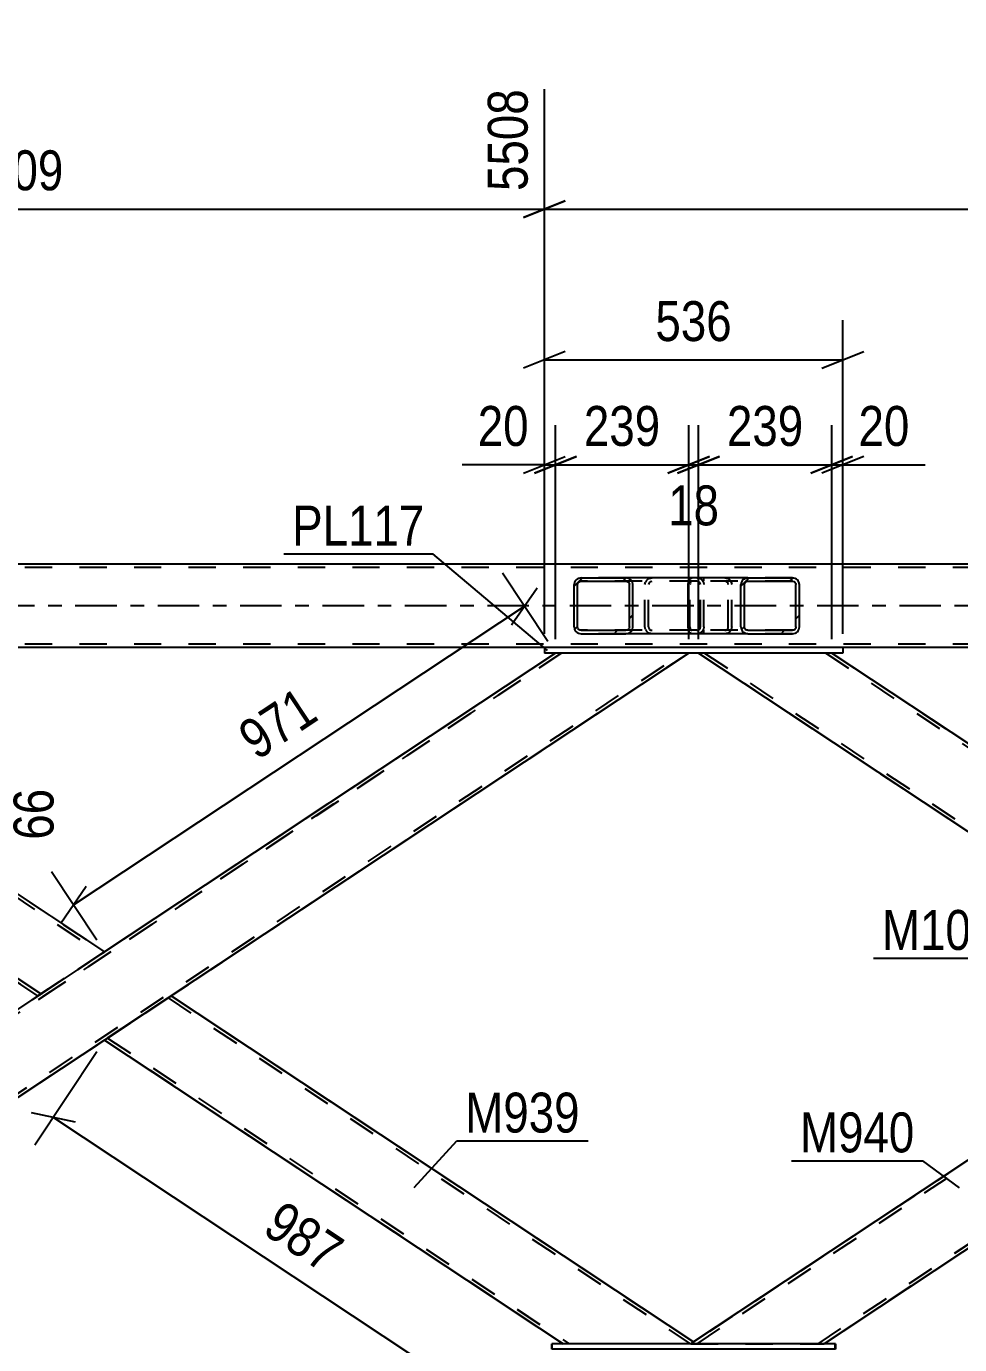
# Model space of a CAD drawing. Header units: millimetres. Extents: x -836 to 353, y -855 to -14.
# Drawn here: x -617.7 to -550.7, y -534.3 to -439.7 of the extents above; entities that cross this region are included whole.
import ezdxf

# ---------------------------------------------------------------- set-up
doc = ezdxf.new("R2010")
doc.units = ezdxf.units.MM
doc.linetypes.add('DXK_LINE_DOT2', pattern=[3.9198, 1.9599, -1.9599])
doc.linetypes.add('DXK_LINE_DOT3', pattern=[5.9187, 2.979, -0.9799, 0.9799, -0.9799])
doc.styles.add('Arial Narrow', font='ARIALN.TTF', dxfattribs={"height": 0.2})

# ---------------------------------------------------------------- blocks, each defined once
blk = doc.blocks.new('Part-570393895-8373 - 8355')
at = {"color": 7, "linetype": 'DXK_LINE_DOT2'}
for p, q in [((-495.069, -484.704), (-569.946, -534.263)), ((-569.511, -534.263), (-494.634, -484.704)), ((-569.511, -534.263), (-494.634, -484.704)), ((-560.815, -534.263), (-485.937, -484.704)), ((-560.814, -534.263), (-485.937, -484.704)), ((-485.503, -484.704), (-560.38, -534.263)), ((-485.502, -484.704), (-495.069, -484.704)), ((-485.503, -484.704), (-485.502, -484.704)), ((-527.453, -506.138), (-532.236, -509.304)), ((-522.669, -509.304), (-527.453, -512.47)), ((-569.758, -534.139), (-569.946, -534.263)), ((-569.946, -534.263), (-569.946, -534.263)), ((-569.946, -534.263), (-560.379, -534.263))]:
    blk.add_line(p, q, dxfattribs=at)
at = {"color": 2, "linetype": 'Continuous'}
for p, q in [((-495.069, -484.704), (-527.453, -506.138)), ((-485.502, -484.704), (-522.669, -509.304)), ((-532.236, -509.304), (-569.758, -534.139)), ((-527.453, -512.47), (-560.379, -534.263))]:
    blk.add_line(p, q, dxfattribs=at)
blk = doc.blocks.new('Part-570393895-8406 - 8355')
at = {"linetype": 'Continuous'}
h = blk.add_hatch(dxfattribs=at)
h.set_pattern_fill('', scale=0.7, style=0, pattern_type=0)
h.set_pattern_definition([(45, (-578.3047, -483.008), (-1.57154, 1.57154), [])])
h.paths.add_polyline_path([(-578.343, -482.824), (-578.305, -483.008), (-578.195, -483.164), (-578.03, -483.268), (-577.836, -483.304), (-574.621, -483.304), (-574.426, -483.268), (-574.262, -483.164), (-574.152, -483.008), (-574.113, -482.824), (-574.113, -479.784), (-574.152, -479.601), (-574.262, -479.445), (-574.426, -479.341), (-574.621, -479.304), (-577.836, -479.304), (-578.03, -479.341), (-578.195, -479.445), (-578.305, -479.601), (-578.343, -479.784)])
h.paths.add_polyline_path([(-578.07, -479.692), (-578.015, -479.615), (-577.933, -479.563), (-577.836, -479.544), (-574.621, -479.544), (-574.523, -479.563), (-574.441, -479.615), (-574.386, -479.692), (-574.367, -479.784), (-574.367, -482.824), (-574.386, -482.916), (-574.441, -482.994), (-574.523, -483.046), (-574.621, -483.064), (-577.836, -483.064), (-577.933, -483.046), (-578.015, -482.994), (-578.07, -482.916), (-578.089, -482.824), (-578.089, -479.784)])
at = {"color": 2, "linetype": 'Continuous'}
for p, q in [((-578.305, -479.601), (-578.343, -479.784)), ((-578.07, -479.692), (-578.015, -479.615)), ((-577.836, -479.304), (-578.03, -479.341)), ((-578.015, -479.615), (-577.933, -479.563)), ((-577.933, -479.563), (-577.836, -479.544)), ((-577.836, -479.304), (-574.621, -479.304)), ((-577.836, -479.544), (-574.621, -479.544)), ((-569.888, -479.304), (-574.621, -479.304)), ((-574.426, -479.341), (-574.621, -479.304)), ((-574.621, -479.544), (-574.523, -479.563)), ((-574.523, -479.563), (-574.441, -479.615)), ((-574.441, -479.615), (-574.386, -479.692)), ((-574.113, -479.784), (-574.152, -479.601)), ((-578.343, -482.824), (-578.343, -479.784)), ((-578.089, -479.784), (-578.07, -479.692)), ((-578.089, -482.824), (-578.089, -479.784)), ((-574.386, -479.692), (-574.367, -479.784)), ((-574.367, -482.824), (-574.367, -479.784)), ((-574.113, -482.824), (-574.113, -479.784)), ((-578.343, -482.824), (-578.305, -483.008)), ((-578.07, -482.916), (-578.089, -482.824)), ((-578.015, -482.994), (-578.07, -482.916)), ((-578.03, -483.268), (-577.836, -483.304)), ((-577.933, -483.046), (-578.015, -482.994)), ((-577.836, -483.064), (-577.933, -483.046)), ((-577.836, -483.064), (-574.621, -483.064)), ((-577.836, -483.304), (-574.621, -483.304)), ((-574.523, -483.046), (-574.621, -483.064)), ((-574.621, -483.304), (-574.426, -483.268)), ((-569.888, -483.304), (-574.621, -483.304)), ((-574.441, -482.994), (-574.523, -483.046)), ((-574.386, -482.916), (-574.441, -482.994)), ((-574.367, -482.824), (-574.386, -482.916)), ((-574.152, -483.008), (-574.113, -482.824))]:
    blk.add_line(p, q, dxfattribs=at)
at = {"color": 7, "linetype": 'DXK_LINE_DOT2'}
for p, q in [((-574.621, -479.304), (-577.836, -479.304)), ((-569.527, -479.544), (-577.836, -479.544)), ((-573.249, -479.784), (-573.211, -479.601)), ((-572.921, -479.615), (-572.976, -479.692)), ((-572.936, -479.341), (-572.742, -479.304)), ((-572.921, -479.615), (-572.899, -479.601)), ((-572.899, -479.601), (-572.839, -479.563)), ((-572.839, -479.563), (-572.742, -479.544)), ((-569.527, -479.304), (-569.888, -479.304)), ((-569.527, -479.304), (-569.332, -479.341)), ((-569.43, -479.563), (-569.527, -479.544)), ((-569.347, -479.615), (-569.43, -479.563)), ((-569.292, -479.692), (-569.347, -479.615)), ((-569.058, -479.601), (-569.019, -479.784)), ((-573.249, -482.824), (-573.249, -479.784)), ((-572.976, -479.692), (-572.996, -479.784)), ((-572.996, -482.824), (-572.996, -479.784)), ((-569.273, -479.784), (-569.292, -479.692)), ((-569.273, -482.824), (-569.273, -479.784)), ((-569.019, -482.824), (-569.019, -479.784)), ((-569.527, -483.064), (-577.836, -483.064)), ((-574.621, -483.304), (-577.836, -483.304)), ((-573.211, -483.008), (-573.249, -482.824)), ((-572.996, -482.824), (-572.976, -482.916)), ((-572.976, -482.916), (-572.921, -482.994)), ((-572.742, -483.304), (-572.936, -483.268)), ((-572.921, -482.994), (-572.839, -483.046)), ((-572.839, -483.046), (-572.742, -483.064)), ((-569.527, -483.304), (-569.888, -483.304)), ((-569.527, -483.064), (-569.43, -483.046)), ((-569.332, -483.268), (-569.527, -483.304)), ((-569.43, -483.046), (-569.347, -482.994)), ((-569.347, -482.994), (-569.292, -482.916)), ((-569.292, -482.916), (-569.273, -482.824)), ((-569.019, -482.824), (-569.058, -483.008))]:
    blk.add_line(p, q, dxfattribs=at)
at = {"color": 2, "linetype": 'Continuous'}
for centre, start, end in [((-577.853, -479.803), 110.9282, 155.86474), ((-574.603, -479.803), 24.13526, 69.0718), ((-577.853, -482.806), 204.13526, 249.0718), ((-574.603, -482.806), 290.9282, 335.86474)]:
    blk.add_arc(centre, 0.495, start, end, dxfattribs=at)
at = {"color": 7, "linetype": 'DXK_LINE_DOT2'}
for centre, start, end in [((-572.759, -479.803), 110.9282, 155.86474), ((-569.509, -479.803), 24.13526, 69.0718), ((-572.759, -482.806), 204.13526, 249.0718), ((-569.509, -482.806), 290.9282, 335.86474)]:
    blk.add_arc(centre, 0.495, start, end, dxfattribs=at)
blk = doc.blocks.new('Part-570393895-8506 - 8355')
at = {"color": 7, "linetype": 'DXK_LINE_DOT2'}
for p, q in [((-607.558, -509.49), (-611.843, -512.326)), ((-607.546, -509.482), (-611.793, -512.292)), ((-611.78, -512.284), (-607.495, -509.448)), ((-607.511, -509.459), (-607.558, -509.49)), ((-607.405, -509.388), (-607.546, -509.482)), ((-607.495, -509.448), (-607.511, -509.459)), ((-607.495, -509.448), (-607.495, -509.448)), ((-607.495, -509.448), (-570.002, -534.263)), ((-607.495, -509.448), (-570.002, -534.263)), ((-607.311, -509.326), (-607.405, -509.388)), ((-607.278, -509.304), (-607.311, -509.326)), ((-607.278, -509.304), (-569.757, -534.138)), ((-612.028, -512.448), (-612.061, -512.47)), ((-612.061, -512.47), (-579.134, -534.263)), ((-611.793, -512.292), (-612.028, -512.448)), ((-611.844, -512.326), (-611.827, -512.315)), ((-611.843, -512.326), (-611.844, -512.326)), ((-611.844, -512.326), (-578.699, -534.263)), ((-611.843, -512.326), (-578.699, -534.263)), ((-611.827, -512.315), (-611.78, -512.284)), ((-569.946, -534.263), (-579.134, -534.263)), ((-569.946, -534.263), (-569.79, -534.16)), ((-569.79, -534.16), (-569.757, -534.138))]:
    blk.add_line(p, q, dxfattribs=at)
at = {"color": 2, "linetype": 'Continuous'}
for p, q in [((-607.546, -509.482), (-611.792, -512.292)), ((-607.546, -509.482), (-607.31, -509.326)), ((-607.31, -509.326), (-607.277, -509.304)), ((-607.278, -509.304), (-607.277, -509.304)), ((-607.277, -509.304), (-569.757, -534.138)), ((-612.061, -512.47), (-612.028, -512.448)), ((-612.061, -512.47), (-612.061, -512.47)), ((-612.061, -512.47), (-579.134, -534.263)), ((-612.028, -512.448), (-611.933, -512.386)), ((-611.933, -512.386), (-611.792, -512.292)), ((-569.79, -534.16), (-569.946, -534.263)), ((-569.757, -534.138), (-569.79, -534.16)), ((-569.757, -534.138), (-569.757, -534.138))]:
    blk.add_line(p, q, dxfattribs=at)
blk = doc.blocks.new('Part-570393895-8511 - 8355')
at = {"color": 7, "linetype": 'DXK_LINE_DOT2'}
for p, q in [((-652.44, -533.152), (-579.242, -484.704)), ((-579.242, -484.704), (-652.44, -533.152)), ((-579.677, -484.704), (-652.44, -532.864)), ((-645.423, -534.263), (-570.545, -484.704)), ((-645.422, -534.263), (-570.545, -484.704)), ((-570.111, -484.704), (-644.988, -534.263)), ((-570.11, -484.704), (-579.677, -484.704)), ((-570.111, -484.704), (-570.11, -484.704)), ((-612.061, -506.138), (-616.844, -509.304)), ((-607.277, -509.304), (-612.061, -512.47)), ((-652.44, -532.864), (-652.44, -532.864)), ((-652.44, -532.908), (-652.44, -532.864)), ((-652.44, -532.864), (-652.44, -532.908)), ((-652.44, -532.908), (-652.44, -532.932)), ((-652.44, -532.908), (-652.44, -533.033)), ((-652.44, -533.033), (-652.44, -533.22)), ((-652.44, -533.152), (-652.44, -533.152)), ((-652.44, -533.174), (-652.44, -533.152)), ((-652.44, -533.152), (-652.44, -533.174)), ((-652.44, -533.236), (-652.44, -533.174)), ((-652.44, -533.174), (-652.44, -533.236)), ((-652.44, -534.263), (-652.44, -533.22)), ((-652.44, -533.236), (-652.44, -534.263)), ((-652.44, -533.236), (-652.44, -533.33)), ((-652.44, -533.33), (-652.44, -534.263)), ((-644.987, -534.263), (-652.44, -534.263)), ((-644.988, -534.263), (-644.987, -534.263))]:
    blk.add_line(p, q, dxfattribs=at)
at = {"color": 2, "linetype": 'Continuous'}
for p, q in [((-579.677, -484.704), (-612.061, -506.138)), ((-570.11, -484.704), (-607.277, -509.304)), ((-616.844, -509.304), (-652.44, -532.864)), ((-612.061, -512.47), (-644.987, -534.263)), ((-652.44, -532.932), (-652.44, -533.033)), ((-652.44, -533.22), (-652.44, -533.033)), ((-652.44, -533.22), (-652.44, -534.263))]:
    blk.add_line(p, q, dxfattribs=at)
blk = doc.blocks.new('Part-570393895-8848 - 8355')
at = {"color": 2, "linetype": 'Continuous'}
for p, q in [((-569.403, -484.704), (-532.236, -509.304)), ((-559.836, -484.704), (-527.453, -506.138)), ((-527.486, -506.16), (-527.58, -506.223)), ((-527.453, -506.138), (-527.486, -506.16)), ((-527.453, -506.138), (-527.453, -506.138)), ((-527.721, -506.316), (-531.967, -509.126)), ((-527.58, -506.223), (-527.721, -506.316)), ((-532.203, -509.282), (-532.236, -509.304)), ((-532.236, -509.304), (-532.236, -509.304)), ((-531.967, -509.126), (-532.203, -509.282))]:
    blk.add_line(p, q, dxfattribs=at)
at = {"color": 7, "linetype": 'DXK_LINE_DOT2'}
for p, q in [((-559.836, -484.704), (-569.403, -484.704)), ((-569.403, -484.704), (-532.236, -509.304)), ((-568.968, -484.704), (-532.019, -509.16)), ((-568.968, -484.704), (-532.018, -509.16)), ((-560.272, -484.704), (-527.67, -506.282)), ((-560.271, -484.704), (-527.67, -506.282)), ((-559.837, -484.704), (-559.836, -484.704)), ((-559.837, -484.704), (-527.453, -506.138)), ((-527.721, -506.316), (-527.486, -506.16)), ((-527.486, -506.16), (-527.453, -506.138)), ((-527.734, -506.324), (-532.019, -509.16)), ((-527.721, -506.316), (-531.968, -509.126)), ((-531.967, -509.126), (-527.67, -506.282)), ((-527.687, -506.293), (-527.734, -506.324)), ((-527.67, -506.282), (-527.687, -506.293)), ((-527.67, -506.282), (-527.67, -506.282)), ((-532.236, -509.304), (-532.203, -509.282)), ((-532.203, -509.282), (-532.109, -509.22)), ((-532.109, -509.22), (-531.968, -509.126)), ((-532.019, -509.16), (-532.018, -509.16)), ((-532.018, -509.16), (-532.002, -509.149)), ((-532.002, -509.149), (-531.967, -509.126))]:
    blk.add_line(p, q, dxfattribs=at)
blk = doc.blocks.new('Part-570393895-8883 - 8355')
at = {"color": 2, "linetype": 'Continuous'}
for p, q in [((-559.579, -534.263), (-579.934, -534.263)), ((-579.934, -534.663), (-579.934, -534.263)), ((-579.934, -534.263), (-579.934, -534.663)), ((-559.579, -534.263), (-559.579, -534.663)), ((-559.579, -534.663), (-579.934, -534.663))]:
    blk.add_line(p, q, dxfattribs=at)
at = {"color": 7, "linetype": 'DXK_LINE_DOT2'}
for p, q in [((-579.934, -534.263), (-579.934, -534.263)), ((-579.934, -534.263), (-579.934, -534.263)), ((-559.58, -534.663), (-559.58, -534.263)), ((-559.58, -534.263), (-559.579, -534.263)), ((-579.934, -534.663), (-579.934, -534.663)), ((-579.934, -534.663), (-579.934, -534.663)), ((-559.579, -534.663), (-559.58, -534.663))]:
    blk.add_line(p, q, dxfattribs=at)
blk = doc.blocks.new('Part-570393895-8901 - 8355')
at = {"color": 2, "linetype": 'Continuous'}
for p, q in [((-652.44, -484.704), (-652.44, -485.389)), ((-644.444, -484.704), (-612.061, -506.138)), ((-652.44, -485.575), (-652.44, -485.389)), ((-652.44, -485.676), (-652.44, -485.575)), ((-616.844, -509.304), (-652.44, -485.744)), ((-612.094, -506.16), (-612.188, -506.223)), ((-612.061, -506.138), (-612.094, -506.16)), ((-612.061, -506.138), (-612.061, -506.138)), ((-612.329, -506.316), (-616.575, -509.126)), ((-612.188, -506.223), (-612.329, -506.316)), ((-616.811, -509.282), (-616.844, -509.304)), ((-616.844, -509.304), (-616.844, -509.304)), ((-616.575, -509.126), (-616.811, -509.282))]:
    blk.add_line(p, q, dxfattribs=at)
at = {"color": 7, "linetype": 'DXK_LINE_DOT2'}
for p, q in [((-652.44, -484.704), (-652.44, -485.389)), ((-644.444, -484.704), (-652.44, -484.704)), ((-652.44, -484.704), (-652.44, -485.279)), ((-652.44, -484.704), (-652.44, -485.372)), ((-652.44, -485.372), (-652.44, -485.279)), ((-644.88, -484.704), (-612.278, -506.282)), ((-644.879, -484.704), (-612.278, -506.282)), ((-644.445, -484.704), (-612.061, -506.138)), ((-652.44, -485.372), (-652.44, -485.434)), ((-652.44, -485.434), (-652.44, -485.372)), ((-652.44, -485.389), (-652.44, -485.575)), ((-652.44, -485.434), (-652.44, -485.456)), ((-652.44, -485.456), (-652.44, -485.434)), ((-652.44, -485.456), (-616.626, -509.16)), ((-616.627, -509.16), (-652.44, -485.456)), ((-652.44, -485.456), (-652.44, -485.456)), ((-652.44, -485.575), (-652.44, -485.7)), ((-652.44, -485.7), (-652.44, -485.676)), ((-652.44, -485.7), (-652.44, -485.744)), ((-652.44, -485.744), (-652.44, -485.7)), ((-652.44, -485.744), (-616.844, -509.304)), ((-652.44, -485.744), (-652.44, -485.744)), ((-612.329, -506.316), (-612.094, -506.16)), ((-612.094, -506.16), (-612.061, -506.138)), ((-612.342, -506.324), (-616.627, -509.16)), ((-612.329, -506.316), (-616.576, -509.126)), ((-616.563, -509.118), (-612.278, -506.282)), ((-612.295, -506.293), (-612.342, -506.324)), ((-612.278, -506.282), (-612.295, -506.293)), ((-612.278, -506.282), (-612.278, -506.282)), ((-616.844, -509.304), (-616.811, -509.282)), ((-616.811, -509.282), (-616.717, -509.22)), ((-616.717, -509.22), (-616.576, -509.126)), ((-616.627, -509.16), (-616.626, -509.16)), ((-616.626, -509.16), (-616.61, -509.149)), ((-616.61, -509.149), (-616.563, -509.118))]:
    blk.add_line(p, q, dxfattribs=at)
blk = doc.blocks.new('Part-570393895-8902 - 8355')
at = {"linetype": 'Continuous'}
h = blk.add_hatch(dxfattribs=at)
h.set_pattern_fill('', scale=0.7, style=0, pattern_type=0)
h.set_pattern_definition([(45, (-566.324, -483.008), (-1.57154, 1.57154), [])])
h.paths.add_polyline_path([(-566.362, -482.824), (-566.324, -483.008), (-566.214, -483.164), (-566.051, -483.268), (-565.857, -483.304), (-562.657, -483.304), (-562.464, -483.268), (-562.3, -483.164), (-562.191, -483.008), (-562.152, -482.824), (-562.152, -479.784), (-562.191, -479.601), (-562.3, -479.445), (-562.464, -479.341), (-562.657, -479.304), (-565.857, -479.304), (-566.051, -479.341), (-566.214, -479.445), (-566.324, -479.601), (-566.362, -479.784)])
h.paths.add_polyline_path([(-566.091, -479.692), (-566.036, -479.615), (-565.954, -479.563), (-565.857, -479.544), (-562.657, -479.544), (-562.561, -479.563), (-562.479, -479.615), (-562.424, -479.692), (-562.405, -479.784), (-562.405, -482.824), (-562.424, -482.916), (-562.479, -482.994), (-562.561, -483.046), (-562.657, -483.064), (-565.857, -483.064), (-565.954, -483.046), (-566.036, -482.994), (-566.091, -482.916), (-566.11, -482.824), (-566.11, -479.784)])
at = {"color": 2, "linetype": 'Continuous'}
for p, q in [((-570.146, -479.784), (-570.126, -479.601)), ((-570.126, -479.601), (-570.07, -479.445)), ((-570.07, -479.445), (-569.987, -479.341)), ((-569.987, -479.341), (-569.888, -479.304)), ((-565.857, -479.304), (-569.888, -479.304)), ((-566.324, -479.601), (-566.362, -479.784)), ((-566.091, -479.692), (-566.036, -479.615)), ((-565.857, -479.304), (-566.051, -479.341)), ((-566.036, -479.615), (-565.954, -479.563)), ((-565.954, -479.563), (-565.857, -479.544)), ((-565.857, -479.304), (-562.657, -479.304)), ((-565.857, -479.544), (-562.657, -479.544)), ((-562.464, -479.341), (-562.657, -479.304)), ((-562.657, -479.544), (-562.561, -479.563)), ((-562.561, -479.563), (-562.479, -479.615)), ((-562.479, -479.615), (-562.424, -479.692)), ((-562.152, -479.784), (-562.191, -479.601)), ((-570.146, -482.824), (-570.146, -479.784)), ((-566.362, -482.824), (-566.362, -479.784)), ((-566.11, -479.784), (-566.091, -479.692)), ((-566.11, -482.824), (-566.11, -479.784)), ((-562.424, -479.692), (-562.405, -479.784)), ((-562.405, -482.824), (-562.405, -479.784)), ((-562.152, -482.824), (-562.152, -479.784)), ((-570.126, -483.008), (-570.146, -482.824)), ((-570.07, -483.164), (-570.126, -483.008)), ((-569.987, -483.268), (-570.07, -483.164)), ((-569.888, -483.304), (-569.987, -483.268)), ((-565.857, -483.304), (-569.888, -483.304)), ((-566.362, -482.824), (-566.324, -483.008)), ((-566.091, -482.916), (-566.11, -482.824)), ((-566.036, -482.994), (-566.091, -482.916)), ((-566.051, -483.268), (-565.857, -483.304)), ((-565.954, -483.046), (-566.036, -482.994)), ((-565.857, -483.064), (-565.954, -483.046)), ((-565.857, -483.064), (-562.657, -483.064)), ((-565.857, -483.304), (-562.657, -483.304)), ((-562.561, -483.046), (-562.657, -483.064)), ((-562.657, -483.304), (-562.464, -483.268)), ((-562.479, -482.994), (-562.561, -483.046)), ((-562.424, -482.916), (-562.479, -482.994)), ((-562.405, -482.824), (-562.424, -482.916)), ((-562.191, -483.008), (-562.152, -482.824))]:
    blk.add_line(p, q, dxfattribs=at)
at = {"color": 7, "linetype": 'DXK_LINE_DOT2'}
for p, q in [((-569.979, -479.615), (-570.007, -479.692)), ((-569.937, -479.563), (-569.979, -479.615)), ((-569.888, -479.544), (-569.937, -479.563)), ((-562.657, -479.544), (-569.888, -479.544)), ((-569.019, -479.544), (-569.019, -479.304)), ((-567.516, -479.304), (-567.323, -479.341)), ((-567.42, -479.563), (-567.516, -479.544)), ((-567.338, -479.615), (-567.42, -479.563)), ((-567.283, -479.692), (-567.338, -479.615)), ((-567.05, -479.601), (-567.011, -479.784)), ((-562.657, -479.304), (-565.857, -479.304)), ((-570.007, -479.692), (-570.017, -479.784)), ((-570.017, -482.824), (-570.017, -479.784)), ((-567.264, -479.784), (-567.283, -479.692)), ((-567.264, -482.824), (-567.264, -479.784)), ((-567.011, -482.824), (-567.011, -479.784)), ((-570.017, -482.824), (-570.007, -482.916)), ((-570.007, -482.916), (-569.979, -482.994)), ((-569.979, -482.994), (-569.937, -483.046)), ((-569.937, -483.046), (-569.888, -483.064)), ((-562.657, -483.064), (-569.888, -483.064)), ((-569.019, -483.304), (-569.019, -483.064)), ((-567.516, -483.064), (-567.42, -483.046)), ((-567.323, -483.268), (-567.516, -483.304)), ((-567.42, -483.046), (-567.338, -482.994)), ((-567.338, -482.994), (-567.283, -482.916)), ((-567.283, -482.916), (-567.264, -482.824)), ((-567.011, -482.824), (-567.05, -483.008)), ((-562.657, -483.304), (-565.857, -483.304))]:
    blk.add_line(p, q, dxfattribs=at)
for centre, start, end in [((-567.5, -479.801), 23.99276, 68.9397), ((-567.5, -482.807), 291.0603, 336.00724)]:
    blk.add_arc(centre, 0.493, start, end, dxfattribs=at)
at = {"color": 2, "linetype": 'Continuous'}
for centre, start, end in [((-565.873, -479.801), 111.0603, 156.00724), ((-562.641, -479.801), 23.99276, 68.9397), ((-565.873, -482.807), 203.99276, 248.9397), ((-562.641, -482.807), 291.0603, 336.00724)]:
    blk.add_arc(centre, 0.493, start, end, dxfattribs=at)
blk = doc.blocks.new('Part-570393895-8909 - 8355')
at = {"color": 7, "linetype": 'DXK_LINE_DOT2'}
for p, q in [((-125.85, -478.544), (-800.782, -478.544)), ((-125.85, -484.064), (-800.782, -484.064)), ((-559.037, -484.304), (-580.477, -484.304))]:
    blk.add_line(p, q, dxfattribs=at)
at = {"color": 2, "linetype": 'Continuous'}
for p, q in [((-403.828, -478.304), (-651.652, -478.304)), ((-580.477, -484.304), (-643.645, -484.304)), ((-495.869, -484.304), (-559.037, -484.304))]:
    blk.add_line(p, q, dxfattribs=at)
at = {"color": 7, "linetype": 'DXK_LINE_DOT3'}
blk.add_line((-125.85, -481.304), (-800.782, -481.304), dxfattribs=at)
blk = doc.blocks.new('Part-570393895-8932 - 8355')
at = {"color": 2, "linetype": 'Continuous'}
for p, q in [((-559.037, -484.304), (-580.477, -484.304)), ((-580.477, -484.304), (-580.477, -484.704)), ((-559.037, -484.304), (-559.037, -484.704)), ((-559.037, -484.704), (-580.477, -484.704))]:
    blk.add_line(p, q, dxfattribs=at)
blk = doc.blocks.new('StraightDimension-570393895-9844 - 8355')
at = {"color": 7, "linetype": 'Continuous'}
for p, q in [((-656.852, -476.904), (-656.852, -439.717)), ((-580.477, -483.304), (-580.477, -444.217)), ((-655.352, -452.23), (-658.352, -453.43)), ((-581.977, -453.43), (-578.977, -452.23)), ((-656.852, -452.83), (-580.477, -452.83))]:
    blk.add_line(p, q, dxfattribs=at)
at = {"color": 0}
blk.add_wipeout([(-614.408, -452.08), (-614.408, -447.88), (-622.921, -447.88), (-622.921, -452.08)], dxfattribs=at)
at = {"color": 3, "style": 'Arial Narrow'}
blk.add_text('1909', height=2.8633, dxfattribs=at).set_placement((-622.321, -451.48))
at = {"color": 0, "linetype": 'Continuous'}
blk.add_wipeout([(-581.077, -443.617), (-585.277, -443.617), (-585.277, -452.13), (-581.077, -452.13)], dxfattribs=at)
at = {"color": 3, "linetype": 'Continuous', "style": 'Arial Narrow'}
blk.add_text('5508', height=2.8633, rotation=90.00021, dxfattribs=at).set_placement((-581.677, -451.53))
blk = doc.blocks.new('StraightDimension-570393895-9142 - 8355')
at = {"color": 7, "linetype": 'Continuous'}
for p, q in [((-580.229, -483.87), (-583.482, -478.956)), ((-582.828, -482.661), (-580.989, -480.005)), ((-614.292, -502.767), (-581.909, -481.333)), ((-612.613, -505.304), (-615.865, -500.39)), ((-613.372, -501.438), (-615.212, -504.095))]:
    blk.add_line(p, q, dxfattribs=at)
at = {"color": 0}
blk.add_wipeout([(-595.727, -489.58), (-598.046, -486.077), (-603.619, -489.767), (-601.301, -493.269)], dxfattribs=at)
at = {"color": 3, "style": 'Arial Narrow'}
blk.add_text('971', height=2.8633, rotation=33.50084, dxfattribs=at).set_placement((-601.132, -492.438))
blk = doc.blocks.new('StraightDimension-570393895-9152 - 8355')
at = {"color": 7, "linetype": 'Continuous'}
for p, q in [((-612.613, -513.304), (-617.061, -520.026)), ((-614.155, -518.352), (-617.319, -517.697)), ((-615.737, -518.024), (-582.81, -539.817)), ((-579.686, -535.097), (-584.135, -541.819)), ((-584.392, -539.49), (-581.228, -540.145))]:
    blk.add_line(p, q, dxfattribs=at)
at = {"color": 0}
blk.add_wipeout([(-596.073, -530.14), (-593.754, -526.638), (-599.328, -522.948), (-601.647, -526.451)], dxfattribs=at)
at = {"color": 3, "style": 'Arial Narrow'}
blk.add_text('987', height=2.8633, rotation=-33.50084, dxfattribs=at).set_placement((-600.815, -526.281))
blk = doc.blocks.new('StraightDimension-570393895-24908 - 8355')
at = {"color": 7, "linetype": 'Continuous'}
for p, q in [((-570.11, -483.704), (-570.11, -468.779)), ((-569.403, -483.704), (-569.403, -468.779)), ((-571.61, -471.779), (-568.61, -470.579)), ((-567.903, -470.579), (-570.903, -471.779)), ((-570.11, -471.179), (-569.403, -471.179))]:
    blk.add_line(p, q, dxfattribs=at)
at = {"color": 0}
blk.add_wipeout([(-567.329, -476.129), (-567.329, -471.929), (-572.185, -471.929), (-572.185, -476.129)], dxfattribs=at)
at = {"color": 3, "style": 'Arial Narrow'}
blk.add_text('18', height=2.8633, dxfattribs=at).set_placement((-571.585, -475.529))
blk = doc.blocks.new('StraightDimension-570393895-9728 - 8355')
at = {"color": 7, "linetype": 'Continuous'}
for p, q in [((-580.477, -483.304), (-580.477, -460.803)), ((-559.037, -483.304), (-559.037, -460.803)), ((-578.977, -463.053), (-581.977, -464.253)), ((-560.537, -464.253), (-557.537, -463.053)), ((-580.477, -463.653), (-559.037, -463.653))]:
    blk.add_line(p, q, dxfattribs=at)
at = {"color": 0}
blk.add_wipeout([(-566.415, -462.903), (-566.415, -458.703), (-573.099, -458.703), (-573.099, -462.903)], dxfattribs=at)
at = {"color": 3, "style": 'Arial Narrow'}
blk.add_text('536', height=2.8633, dxfattribs=at).set_placement((-572.499, -462.303))
blk = doc.blocks.new('StraightDimension-570393895-9854 - 8355')
at = {"color": 7, "linetype": 'Continuous'}
for p, q in [((-580.477, -483.304), (-580.477, -444.217)), ((-495.869, -483.504), (-495.869, -444.217)), ((-578.977, -452.23), (-581.977, -453.43)), ((-497.369, -453.43), (-494.369, -452.23)), ((-580.477, -452.83), (-495.869, -452.83))]:
    blk.add_line(p, q, dxfattribs=at)
at = {"color": 0}
blk.add_wipeout([(-533.917, -452.08), (-533.917, -447.88), (-542.429, -447.88), (-542.429, -452.08)], dxfattribs=at)
at = {"color": 3, "style": 'Arial Narrow'}
blk.add_text('2115', height=2.8633, dxfattribs=at).set_placement((-541.829, -451.48))
at = {"color": 0, "linetype": 'Continuous'}
blk.add_wipeout([(-496.469, -443.617), (-500.669, -443.617), (-500.669, -452.13), (-496.469, -452.13)], dxfattribs=at)
at = {"color": 3, "linetype": 'Continuous', "style": 'Arial Narrow'}
blk.add_text('7623', height=2.8633, rotation=90.00021, dxfattribs=at).set_placement((-497.069, -451.53))
blk = doc.blocks.new('StraightDimension-570393895-24906 - 8355')
at = {"color": 7, "linetype": 'Continuous'}
for p, q in [((-559.837, -483.704), (-559.837, -468.329)), ((-559.037, -483.304), (-559.037, -468.329)), ((-561.337, -471.779), (-558.337, -470.579)), ((-557.537, -470.579), (-560.537, -471.779)), ((-559.837, -471.179), (-559.037, -471.179)), ((-559.037, -471.179), (-553.131, -471.179)), ((-559.037, -471.179), (-553.131, -471.179))]:
    blk.add_line(p, q, dxfattribs=at)
at = {"color": 0}
blk.add_wipeout([(-553.656, -470.429), (-553.656, -466.229), (-558.512, -466.229), (-558.512, -470.429)], dxfattribs=at)
at = {"color": 3, "style": 'Arial Narrow'}
blk.add_text('20', height=2.8633, dxfattribs=at).set_placement((-557.912, -469.829))
blk = doc.blocks.new('StraightDimension-570393895-24907 - 8355')
at = {"color": 7, "linetype": 'Continuous'}
for p, q in [((-569.403, -483.704), (-569.403, -468.329)), ((-559.837, -483.704), (-559.837, -468.329)), ((-570.903, -471.779), (-567.903, -470.579)), ((-558.337, -470.579), (-561.337, -471.779)), ((-569.403, -471.179), (-559.837, -471.179))]:
    blk.add_line(p, q, dxfattribs=at)
at = {"color": 0}
blk.add_wipeout([(-561.278, -470.429), (-561.278, -466.229), (-567.962, -466.229), (-567.962, -470.429)], dxfattribs=at)
at = {"color": 3, "style": 'Arial Narrow'}
blk.add_text('239', height=2.8633, dxfattribs=at).set_placement((-567.362, -469.829))
blk = doc.blocks.new('StraightDimension-570393895-24909 - 8355')
at = {"color": 7, "linetype": 'Continuous'}
for p, q in [((-579.677, -483.704), (-579.677, -468.329)), ((-570.11, -483.704), (-570.11, -468.329)), ((-581.177, -471.779), (-578.177, -470.579)), ((-568.61, -470.579), (-571.61, -471.779)), ((-579.677, -471.179), (-570.11, -471.179))]:
    blk.add_line(p, q, dxfattribs=at)
at = {"color": 0}
blk.add_wipeout([(-571.551, -470.429), (-571.551, -466.229), (-578.236, -466.229), (-578.236, -470.429)], dxfattribs=at)
at = {"color": 3, "style": 'Arial Narrow'}
blk.add_text('239', height=2.8633, dxfattribs=at).set_placement((-577.636, -469.829))
blk = doc.blocks.new('StraightDimension-570393895-24910 - 8355')
at = {"color": 7, "linetype": 'Continuous'}
for p, q in [((-580.477, -483.304), (-580.477, -468.329)), ((-579.677, -483.704), (-579.677, -468.329)), ((-581.977, -471.779), (-578.977, -470.579)), ((-578.177, -470.579), (-581.177, -471.779)), ((-580.477, -471.179), (-586.383, -471.179)), ((-580.477, -471.179), (-586.383, -471.179)), ((-580.477, -471.179), (-579.677, -471.179))]:
    blk.add_line(p, q, dxfattribs=at)
at = {"color": 0}
blk.add_wipeout([(-581.002, -470.429), (-581.002, -466.229), (-585.858, -466.229), (-585.858, -470.429)], dxfattribs=at)
at = {"color": 3, "style": 'Arial Narrow'}
blk.add_text('20', height=2.8633, dxfattribs=at).set_placement((-585.258, -469.829))
blk = doc.blocks.new('AngleDimension-570393895-25131 - 8355')
at = {"color": 7, "linetype": 'Continuous'}
for p, q in [((-633.027, -492.261), (-633.738, -491.791)), ((-620.229, -491.791), (-633.738, -491.791)), ((-620.229, -500.732), (-633.738, -491.791)), ((-620.229, -500.732), (-620.229, -491.791))]:
    blk.add_line(p, q, dxfattribs=at)
at = {"color": 0}
for points in [[(-623.641, -490.891), (-623.641, -486.691), (-630.326, -486.691), (-630.326, -490.891)], [(-615.129, -493.833), (-619.329, -493.833), (-619.329, -498.69), (-615.129, -498.689)]]:
    blk.add_wipeout(points, dxfattribs=at)
at = {"color": 3, "style": 'Arial Narrow'}
blk.add_text('100', height=2.8633, dxfattribs=at).set_placement((-629.726, -490.291))
blk.add_text('66', height=2.8633, rotation=90.00021, dxfattribs=at).set_placement((-615.729, -498.09))
blk = doc.blocks.new('Mark-570393895-8369 - 8355')
at = {"color": 30, "linetype": 'Continuous'}
for p in [(-562.717, -521.129), (-550.657, -523.074)]:
    blk.add_line(p, (-553.293, -521.129), dxfattribs=at)
at = {"color": 0}
blk.add_wipeout([(-553.893, -520.529), (-553.893, -517.529), (-562.117, -517.529), (-562.117, -520.529)], dxfattribs=at)
blk.add_wipeout([(-553.893, -520.529), (-553.893, -517.529), (-562.117, -517.529), (-562.117, -520.529)], dxfattribs=at)
at = {"color": 3, "style": 'Arial Narrow'}
blk.add_text('M940', height=2.8633, dxfattribs=at).set_placement((-562.117, -520.529))
blk = doc.blocks.new('Mark-570393895-8502 - 8355')
at = {"color": 30, "linetype": 'Continuous'}
for p, q in [((-589.815, -523.057), (-586.755, -519.708)), ((-586.755, -519.708), (-577.331, -519.708))]:
    blk.add_line(p, q, dxfattribs=at)
at = {"color": 0}
blk.add_wipeout([(-577.931, -519.108), (-577.931, -516.108), (-586.155, -516.108), (-586.155, -519.108)], dxfattribs=at)
blk.add_wipeout([(-577.931, -519.108), (-577.931, -516.108), (-586.155, -516.108), (-586.155, -519.108)], dxfattribs=at)
at = {"color": 3, "style": 'Arial Narrow'}
blk.add_text('M939', height=2.8633, dxfattribs=at).set_placement((-586.155, -519.108))
blk = doc.blocks.new('Mark-570393895-8844 - 8355')
at = {"color": 30, "linetype": 'Continuous'}
for p in [(-541.69, -501.36), (-556.828, -506.602)]:
    blk.add_line(p, (-545.576, -506.602), dxfattribs=at)
at = {"color": 0}
blk.add_wipeout([(-546.176, -506.002), (-546.176, -503.002), (-556.228, -503.002), (-556.228, -506.002)], dxfattribs=at)
blk.add_wipeout([(-546.176, -506.002), (-546.176, -503.002), (-556.228, -503.002), (-556.228, -506.002)], dxfattribs=at)
at = {"color": 3, "style": 'Arial Narrow'}
blk.add_text('M1092', height=2.8633, dxfattribs=at).set_placement((-556.228, -506.002))
blk = doc.blocks.new('Mark-570393895-8928 - 8355')
at = {"color": 30, "linetype": 'Continuous'}
for p in [(-599.188, -477.579), (-580.251, -484.516)]:
    blk.add_line(p, (-588.484, -477.579), dxfattribs=at)
at = {"color": 0}
blk.add_wipeout([(-589.084, -476.979), (-589.084, -473.979), (-598.588, -473.979), (-598.588, -476.979)], dxfattribs=at)
blk.add_wipeout([(-589.084, -476.979), (-589.084, -473.979), (-598.588, -473.979), (-598.588, -476.979)], dxfattribs=at)
at = {"color": 3, "style": 'Arial Narrow'}
blk.add_text('PL117', height=2.8633, dxfattribs=at).set_placement((-598.588, -476.979))

msp = doc.modelspace()

# ---------------------------------------------------------------- block references
for name in ['Part-570393895-8909 - 8355', 'Part-570393895-8406 - 8355', 'Part-570393895-8902 - 8355', 'Part-570393895-8932 - 8355', 'Part-570393895-8511 - 8355', 'Part-570393895-8901 - 8355', 'Part-570393895-8373 - 8355', 'Part-570393895-8848 - 8355', 'Part-570393895-8506 - 8355', 'Part-570393895-8883 - 8355']:
    msp.add_blockref(name, (0, 0))

# ---------------------------------------------------------------- next in the draw order: block references
for name in ['StraightDimension-570393895-9844 - 8355', 'StraightDimension-570393895-24908 - 8355', 'Mark-570393895-8844 - 8355', 'StraightDimension-570393895-9152 - 8355', 'Mark-570393895-8369 - 8355']:
    msp.add_blockref(name, (0, 0))

# ---------------------------------------------------------------- next in the draw order: block references
for name in ['StraightDimension-570393895-9142 - 8355', 'Mark-570393895-8502 - 8355']:
    msp.add_blockref(name, (0, 0))

# ---------------------------------------------------------------- next in the draw order: block references
for name in ['StraightDimension-570393895-9728 - 8355', 'AngleDimension-570393895-25131 - 8355']:
    msp.add_blockref(name, (0, 0))

# ---------------------------------------------------------------- next in the draw order: block references
msp.add_blockref('StraightDimension-570393895-9854 - 8355', (0, 0))

# ---------------------------------------------------------------- next in the draw order: block references
msp.add_blockref('StraightDimension-570393895-24906 - 8355', (0, 0))

# ---------------------------------------------------------------- next in the draw order: block references
msp.add_blockref('StraightDimension-570393895-24907 - 8355', (0, 0))

# ---------------------------------------------------------------- next in the draw order: block references
msp.add_blockref('StraightDimension-570393895-24909 - 8355', (0, 0))

# ---------------------------------------------------------------- next in the draw order: block references
msp.add_blockref('StraightDimension-570393895-24910 - 8355', (0, 0))

# ---------------------------------------------------------------- next in the draw order: block references
msp.add_blockref('Mark-570393895-8928 - 8355', (0, 0))

doc.saveas('drawing.dxf')
